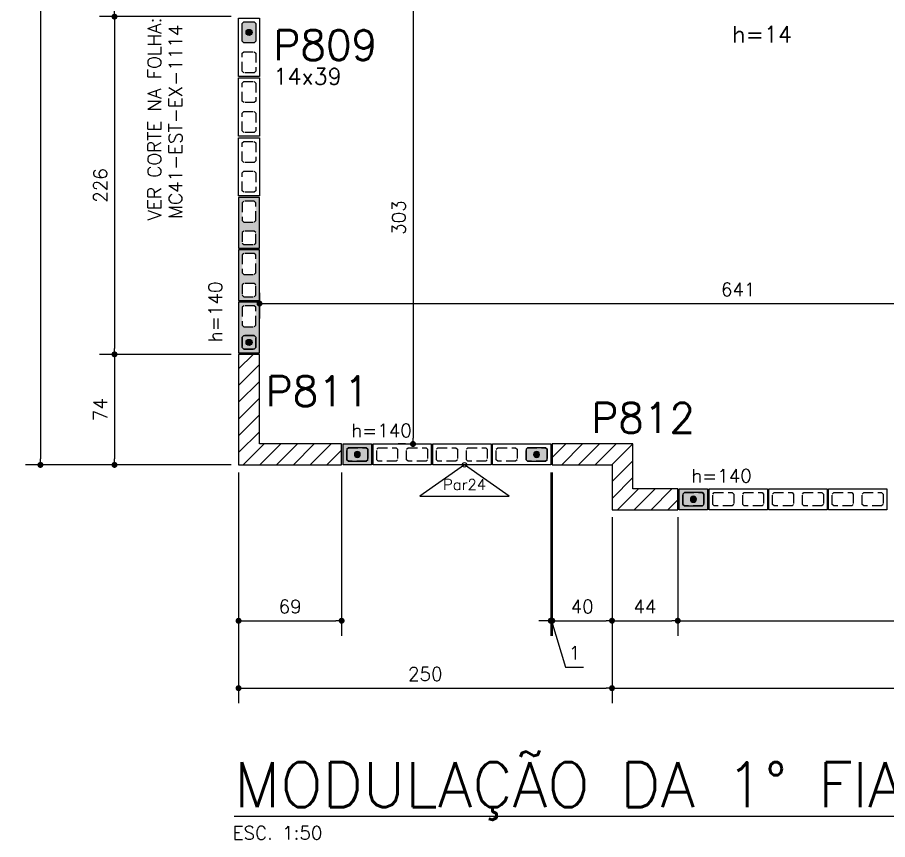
# Model space of a CAD drawing. Extents: x -14651 to 5271, y -4567 to 3191.
# Drawn here: x 51 to 634, y 1616 to 2166 of the extents above; entities that cross this region are included whole.
import ezdxf
from ezdxf.enums import TextEntityAlignment as Align

# ---------------------------------------------------------------- set-up
doc = ezdxf.new("R2010")
doc.units = 0
doc.header["$LTSCALE"] = 25
doc.linetypes.add('DASHED2', pattern=[0.375, 0.25, -0.125])
for name, color, linetype in [('213', 252, 'Continuous'), ('241', 2, 'Continuous'), ('247', 50, 'Continuous'), ('248', 100, 'Continuous'), ('Arranque', 14, 'Continuous'), ('COTA', 1, 'Continuous'), ('FERRO', 5, 'Continuous'), ('L-D', 2, 'Continuous'), ('P-D', 2, 'Continuous'), ('P-S', 5, 'Continuous'), ('PIL-N', 4, 'Continuous'), ('T1', 2, 'Continuous'), ('T4', 6, 'Continuous'), ('TEXTO', 3, 'Continuous'), ('TJANELA', 2, 'Continuous')]:
    doc.layers.add(name, color=color, linetype=linetype)
doc.styles.add('COTA', font='romans.shx')
doc.styles.get("Standard").update_dxf_attribs({"font": 'romans.shx'})
doc.styles.add('Texto1', font='romans.shx', dxfattribs={"height": 9})
doc.styles.add('Texto4', font='romans.shx', dxfattribs={"height": 30})
doc.dimstyles.new('forma', dxfattribs={"dimscale": 5, "dimtxt": 1.8, "dimasz": 0.8, "dimexe": 2, "dimexo": 1, "dimgap": 1, "dimtad": 1, "dimdec": 1, "dimzin": 9, "dimtxsty": 'COTA', "dimblk1": 'DOT', "dimblk2": 'DOT', "dimsah": 1, "dimcen": 0, "dimdle": 1, "dimclrd": 256, "dimclre": 256, "dimclrt": 2, "dimadec": 0, "dimazin": 0, "dimtfac": 1, "dimtdec": 0, "dimtmove": 0, "dimatfit": 3, "dimfxl": 1, "dimtolj": 1, "dimtzin": 0, "dimarcsym": 0})
pattern_1 = [(45, (-5667.4176, -1107.428), (-5.61266, 5.61266), [])]

# ---------------------------------------------------------------- blocks, each defined once
blk = doc.blocks.new('P4015', base_point=(5842102.11612, -8124149.02973))
blk.add_lwpolyline([(5842082.61612, -8124156.02973), (5842121.61612, -8124156.02973), (5842121.61612, -8124142.02973), (5842082.61612, -8124142.02973), (5842082.61612, -8124156.02973)])
at = {"color": 1, "linetype": 'DASHED2'}
for points in [[(5842085.11612, -8124152.52973), (5842086.11612, -8124153.52973), (5842098.11612, -8124153.52973), (5842099.11612, -8124152.52973), (5842099.11612, -8124145.52973), (5842098.11612, -8124144.52973), (5842086.11612, -8124144.52973), (5842085.11612, -8124145.52973), (5842085.11612, -8124152.52973)], [(5842105.11612, -8124152.52973), (5842106.11612, -8124153.52973), (5842118.11612, -8124153.52973), (5842119.11612, -8124152.52973), (5842119.11612, -8124145.52973), (5842118.11612, -8124144.52973), (5842106.11612, -8124144.52973), (5842105.11612, -8124145.52973), (5842105.11612, -8124152.52973)]]:
    blk.add_lwpolyline(points, dxfattribs=at)
blk = doc.blocks.new('P3515')
at = {"layer": '248'}
h = blk.add_hatch(color=100, dxfattribs=at)
h.paths.add_polyline_path([(17, 7), (-17, 7), (-17, -7), (17, -7)])
h.paths.add_polyline_path([(-5.5, -3.5), (-6.5, -4.5), (-13.5, -4.5), (-14.5, -3.5), (-14.5, 3.5), (-13.5, 4.5), (-6.5, 4.5), (-5.5, 3.5)], flags=16)
h.paths.add_polyline_path([(0.5, 3.5), (1.5, 4.5), (13.5, 4.5), (14.5, 3.5), (14.5, -3.5), (13.5, -4.5), (1.5, -4.5), (0.5, -3.5)], flags=16)
blk.add_lwpolyline([(-17, -7), (17, -7), (17, 7), (-17, 7), (-17, -7)])
at = {"color": 1, "linetype": 'DASHED2'}
for points in [[(-14.5, -3.5), (-13.5, -4.5), (-6.5, -4.5), (-5.5, -3.5), (-5.5, 3.5), (-6.5, 4.5), (-13.5, 4.5), (-14.5, 3.5), (-14.5, -3.5)], [(0.5, -3.5), (1.5, -4.5), (13.5, -4.5), (14.5, -3.5), (14.5, 3.5), (13.5, 4.5), (1.5, 4.5), (0.5, 3.5), (0.5, -3.5)]]:
    blk.add_lwpolyline(points, dxfattribs=at)
blk = doc.blocks.new('P2015')
at = {"layer": '247'}
h = blk.add_hatch(color=50, dxfattribs=at)
h.paths.add_polyline_path([(9.5, 7), (-9.5, 7), (-9.5, -7), (9.5, -7)])
h.paths.add_polyline_path([(6, -4.5), (-6, -4.5), (-7, -3.5), (-7, 3.5), (-6, 4.5), (6, 4.5), (7, 3.5), (7, -3.5)], flags=16)
blk.add_lwpolyline([(-9.5, -7), (9.5, -7), (9.5, 7), (-9.5, 7), (-9.5, -7)])
at = {"color": 1, "linetype": 'DASHED2'}
blk.add_lwpolyline([(-7, -3.5), (-6, -4.5), (6, -4.5), (7, -3.5), (7, 3.5), (6, 4.5), (-6, 4.5), (-7, 3.5), (-7, -3.5)], dxfattribs=at)
blk = doc.blocks.new('GR-1409')
at = {"layer": '213'}
h = blk.add_hatch(color=256, dxfattribs=at)
h.paths.add_polyline_path([(-6, 4.5), (-7, 3.5), (-7, -3.5), (-6, -4.5), (6, -4.5), (7, -3.5), (7, 3.5), (6, 4.5)])
h.paths.add_polyline_path([(-2, 0, 1), (2, 0, 1)], flags=16)
at = {"layer": 'Arranque'}
blk.add_hatch(color=256, dxfattribs=at).paths.add_polyline_path([(-2, 0, 1), (2, 0, 1)])
at = {"layer": '213'}
blk.add_lwpolyline([(-7, 3.5), (-6, 4.5), (6, 4.5), (7, 3.5), (7, -3.5), (6, -4.5), (-6, -4.5), (-7, -3.5), (-7, 3.5)], dxfattribs=at)
at = {"layer": 'FERRO', "linetype": 'Continuous'}
blk.add_circle((0, 0), 2, dxfattribs=at)
blk = doc.blocks.new('GR-0909')
at = {"layer": '213'}
h = blk.add_hatch(color=256, dxfattribs=at)
h.paths.add_polyline_path([(3.5, -4.5), (4.5, -3.5), (4.500001, 3.5), (3.500001, 4.5), (-3.499999, 4.5), (-4.499999, 3.5), (-4.5, -3.5), (-3.5, -4.5)])
h.paths.add_polyline_path([(-2, 0, -1), (2, 0, -1)], flags=16)
at = {"layer": 'Arranque'}
blk.add_hatch(color=256, dxfattribs=at).paths.add_polyline_path([(2, 0, 1), (-2, 0, 1)])
at = {"layer": '213'}
blk.add_lwpolyline([(3.500001, 4.5), (4.500001, 3.5), (4.5, -3.5), (3.5, -4.5), (-3.5, -4.5), (-4.5, -3.5), (-4.499999, 3.5), (-3.499999, 4.5), (3.500001, 4.5)], dxfattribs=at)
at = {"layer": 'FERRO', "linetype": 'Continuous'}
blk.add_circle((0, 0), 2, dxfattribs=at)
blk = doc.blocks.new('_IDNPAR_2')
at = {"color": 3}
blk.add_lwpolyline([(1, -0.7), (0, 0), (-1, -0.7)], close=True, dxfattribs=at)
blk.add_circle((0, 0), 0.05, dxfattribs=at)
at = {"layer": '247', "color": 2, "style": 'COTA', "flags": 8}
blk.add_attdef('ID', text='', height=0.24, dxfattribs=at).set_placement((0, -0.438), align=Align.MIDDLE_CENTER)
blk = doc.blocks.new('_Dot')
at = {"color": 0, "linetype": 'ByBlock', "lineweight": -2}
blk.add_line((-0.5, 0), (-1, 0), dxfattribs=at)
at = {"color": 0, "linetype": 'ByBlock', "const_width": 0.5}
blk.add_lwpolyline([(-0.25, 0, 1), (0.25, 0, 1)], format="xyb", close=True, dxfattribs=at)
blk = doc.blocks.new('*D94')
at = {"layer": 'COTA', "lineweight": -2, "transparency": 16777216}
for p, q in [((194.52, 2205.4), (106.46, 2205.4)), ((116.46, 2201.4), (116.46, 2170.4)), ((194.52, 2166.4), (106.46, 2166.4))]:
    blk.add_line(p, q, dxfattribs=at)
at = {"layer": 'Defpoints', "color": 0, "transparency": 16777216}
for p in [(199.52, 2205.4), (116.46, 2166.4), (199.52, 2166.4)]:
    blk.add_point(p, dxfattribs=at)
at = {"layer": 'COTA', "lineweight": -2, "transparency": 16777216, "xscale": 4, "yscale": 4, "zscale": 4}
for p, rotation in [((116.46, 2205.4), 90), ((116.46, 2166.4), 270)]:
    blk.add_blockref('_Dot', p, dxfattribs=dict(at, rotation=rotation))
at = {"layer": 'COTA', "color": 2, "transparency": 16777216, "insert": (106.96, 2185.9), "char_height": 9, "attachment_point": 5, "rotation": 90, "style": 'COTA'}
blk.add_mtext('\\A1;39 ', dxfattribs=at)
blk = doc.blocks.new('*D95')
at = {"layer": 'COTA', "lineweight": -2, "transparency": 16777216}
for p, q in [((194.52, 2166.4), (106.46, 2166.4)), ((116.46, 2162.4), (116.46, 1944.4)), ((194.52, 1940.4), (106.46, 1940.4))]:
    blk.add_line(p, q, dxfattribs=at)
at = {"layer": 'Defpoints', "color": 0, "transparency": 16777216}
for p in [(199.52, 2166.4), (116.46, 1940.4), (199.52, 1940.4)]:
    blk.add_point(p, dxfattribs=at)
at = {"layer": 'COTA', "lineweight": -2, "transparency": 16777216, "xscale": 4, "yscale": 4, "zscale": 4}
for p, rotation in [((116.46, 2166.4), 90), ((116.46, 1940.4), 270)]:
    blk.add_blockref('_Dot', p, dxfattribs=dict(at, rotation=rotation))
at = {"layer": 'COTA', "color": 2, "transparency": 16777216, "insert": (106.96, 2053.4), "char_height": 9, "attachment_point": 5, "rotation": 90, "style": 'COTA'}
blk.add_mtext('\\A1;226 ', dxfattribs=at)
blk = doc.blocks.new('*D96')
at = {"layer": 'COTA', "lineweight": -2, "transparency": 16777216}
for p, q in [((194.52, 1940.4), (106.46, 1940.4)), ((116.46, 1936.4), (116.46, 1870.4)), ((194.52, 1866.4), (106.46, 1866.4))]:
    blk.add_line(p, q, dxfattribs=at)
at = {"layer": 'Defpoints', "color": 0, "transparency": 16777216}
for p in [(199.52, 1940.4), (116.46, 1866.4), (199.52, 1866.4)]:
    blk.add_point(p, dxfattribs=at)
at = {"layer": 'COTA', "lineweight": -2, "transparency": 16777216, "xscale": 4, "yscale": 4, "zscale": 4}
for p, rotation in [((116.46, 1940.4), 90), ((116.46, 1866.4), 270)]:
    blk.add_blockref('_Dot', p, dxfattribs=dict(at, rotation=rotation))
at = {"layer": 'COTA', "color": 2, "transparency": 16777216, "insert": (106.96, 1903.4), "char_height": 9, "attachment_point": 5, "rotation": 90, "style": 'COTA'}
blk.add_mtext('\\A1;74 ', dxfattribs=at)
blk = doc.blocks.new('*D97')
at = {"layer": 'COTA', "lineweight": -2, "transparency": 16777216}
for p, q in [((199.52, 1861.4), (199.52, 1752.09)), ((268.52, 1861.4), (268.52, 1752.09)), ((203.52, 1762.09), (264.52, 1762.09))]:
    blk.add_line(p, q, dxfattribs=at)
at = {"layer": 'Defpoints', "color": 0, "transparency": 16777216}
for p in [(199.52, 1866.4), (268.52, 1866.4), (268.52, 1762.09)]:
    blk.add_point(p, dxfattribs=at)
at = {"layer": 'COTA', "lineweight": -2, "transparency": 16777216, "xscale": 4, "yscale": 4, "zscale": 4, "rotation": 180}
blk.add_blockref('_Dot', (199.52, 1762.09), dxfattribs=at)
at = {"layer": 'COTA', "lineweight": -2, "transparency": 16777216, "xscale": 4, "yscale": 4, "zscale": 4}
blk.add_blockref('_Dot', (268.52, 1762.09), dxfattribs=at)
at = {"layer": 'COTA', "color": 2, "transparency": 16777216, "insert": (234.02, 1771.59), "char_height": 9, "attachment_point": 5, "style": 'COTA'}
blk.add_mtext('\\A1;69 ', dxfattribs=at)
blk = doc.blocks.new('*D98')
at = {"layer": 'COTA', "lineweight": -2, "transparency": 16777216}
for p, q in [((408.52, 1861.4), (408.52, 1752.09)), ((409.52, 1861.4), (409.52, 1752.09)), ((404.52, 1762.09), (400.52, 1762.09)), ((408.52, 1762.09), (409.52, 1762.09)), ((408.52, 1762.09), (409.52, 1762.09)), ((409.02, 1762.09), (418.32, 1731.09)), ((413.52, 1762.09), (417.52, 1762.09)), ((418.32, 1731.09), (430.46, 1731.09))]:
    blk.add_line(p, q, dxfattribs=at)
at = {"layer": 'Defpoints', "color": 0, "transparency": 16777216}
for p in [(408.52, 1866.4), (409.52, 1866.4), (409.52, 1762.09)]:
    blk.add_point(p, dxfattribs=at)
at = {"layer": 'COTA', "lineweight": -2, "transparency": 16777216, "xscale": 4, "yscale": 4, "zscale": 4}
blk.add_blockref('_Dot', (408.52, 1762.09), dxfattribs=at)
at = {"layer": 'COTA', "lineweight": -2, "transparency": 16777216, "xscale": 4, "yscale": 4, "zscale": 4, "rotation": 180}
blk.add_blockref('_Dot', (409.52, 1762.09), dxfattribs=at)
at = {"layer": 'COTA', "color": 2, "transparency": 16777216, "insert": (424.39, 1740.59), "char_height": 9, "attachment_point": 5, "style": 'COTA'}
blk.add_mtext('\\A1;1 ', dxfattribs=at)
blk = doc.blocks.new('*D99')
at = {"layer": 'COTA', "lineweight": -2, "transparency": 16777216}
for p, q in [((409.52, 1861.4), (409.52, 1752.09)), ((449.52, 1831.4), (449.52, 1752.09)), ((413.52, 1762.09), (445.52, 1762.09))]:
    blk.add_line(p, q, dxfattribs=at)
at = {"layer": 'Defpoints', "color": 0, "transparency": 16777216}
for p in [(409.52, 1866.4), (449.52, 1836.4), (449.52, 1762.09)]:
    blk.add_point(p, dxfattribs=at)
at = {"layer": 'COTA', "lineweight": -2, "transparency": 16777216, "xscale": 4, "yscale": 4, "zscale": 4, "rotation": 180}
blk.add_blockref('_Dot', (409.52, 1762.09), dxfattribs=at)
at = {"layer": 'COTA', "lineweight": -2, "transparency": 16777216, "xscale": 4, "yscale": 4, "zscale": 4}
blk.add_blockref('_Dot', (449.52, 1762.09), dxfattribs=at)
at = {"layer": 'COTA', "color": 2, "transparency": 16777216, "insert": (429.52, 1771.59), "char_height": 9, "attachment_point": 5, "style": 'COTA'}
blk.add_mtext('\\A1;40 ', dxfattribs=at)
blk = doc.blocks.new('*D100')
at = {"layer": 'COTA', "lineweight": -2, "transparency": 16777216}
for p, q in [((449.52, 1831.4), (449.52, 1752.09)), ((493.52, 1831.4), (493.52, 1752.09)), ((453.52, 1762.09), (489.52, 1762.09))]:
    blk.add_line(p, q, dxfattribs=at)
at = {"layer": 'Defpoints', "color": 0, "transparency": 16777216}
for p in [(449.52, 1836.4), (493.52, 1836.4), (493.52, 1762.09)]:
    blk.add_point(p, dxfattribs=at)
at = {"layer": 'COTA', "lineweight": -2, "transparency": 16777216, "xscale": 4, "yscale": 4, "zscale": 4, "rotation": 180}
blk.add_blockref('_Dot', (449.52, 1762.09), dxfattribs=at)
at = {"layer": 'COTA', "lineweight": -2, "transparency": 16777216, "xscale": 4, "yscale": 4, "zscale": 4}
blk.add_blockref('_Dot', (493.52, 1762.09), dxfattribs=at)
at = {"layer": 'COTA', "color": 2, "transparency": 16777216, "insert": (471.52, 1771.59), "char_height": 9, "attachment_point": 5, "style": 'COTA'}
blk.add_mtext('\\A1;44 ', dxfattribs=at)
blk = doc.blocks.new('*D101')
at = {"layer": 'COTA', "lineweight": -2, "transparency": 16777216}
for p, q in [((493.52, 1831.4), (493.52, 1752.09)), ((834.52, 1831.4), (834.52, 1752.09)), ((497.52, 1762.09), (830.52, 1762.09))]:
    blk.add_line(p, q, dxfattribs=at)
at = {"layer": 'Defpoints', "color": 0, "transparency": 16777216}
for p in [(493.52, 1836.4), (834.52, 1836.4), (834.52, 1762.09)]:
    blk.add_point(p, dxfattribs=at)
at = {"layer": 'COTA', "lineweight": -2, "transparency": 16777216, "xscale": 4, "yscale": 4, "zscale": 4, "rotation": 180}
blk.add_blockref('_Dot', (493.52, 1762.09), dxfattribs=at)
at = {"layer": 'COTA', "lineweight": -2, "transparency": 16777216, "xscale": 4, "yscale": 4, "zscale": 4}
blk.add_blockref('_Dot', (834.52, 1762.09), dxfattribs=at)
at = {"layer": 'COTA', "color": 2, "transparency": 16777216, "insert": (664.02, 1771.59), "char_height": 9, "attachment_point": 5, "style": 'COTA'}
blk.add_mtext('\\A1;341 ', dxfattribs=at)
blk = doc.blocks.new('*D125')
at = {"layer": 'COTA', "lineweight": -2, "transparency": 16777216}
for p, q in [((213.52, 1981.49), (213.52, 1964.35)), ((854.52, 1981.49), (854.52, 1964.35)), ((217.52, 1974.35), (850.52, 1974.35))]:
    blk.add_line(p, q, dxfattribs=at)
at = {"layer": 'Defpoints', "color": 0, "transparency": 16777216}
for p in [(213.52, 1986.49), (854.52, 1986.49), (854.52, 1974.35)]:
    blk.add_point(p, dxfattribs=at)
at = {"layer": 'COTA', "lineweight": -2, "transparency": 16777216, "xscale": 4, "yscale": 4, "zscale": 4, "rotation": 180}
blk.add_blockref('_Dot', (213.52, 1974.35), dxfattribs=at)
at = {"layer": 'COTA', "lineweight": -2, "transparency": 16777216, "xscale": 4, "yscale": 4, "zscale": 4}
blk.add_blockref('_Dot', (854.52, 1974.35), dxfattribs=at)
at = {"layer": 'COTA', "color": 2, "transparency": 16777216, "insert": (534.02, 1983.85), "char_height": 9, "attachment_point": 5, "style": 'COTA'}
blk.add_mtext('\\A1;641 ', dxfattribs=at)
blk = doc.blocks.new('*D140')
at = {"layer": 'COTA', "lineweight": -2, "transparency": 16777216}
for p, q in [((315, 2183.4), (306.3, 2183.4)), ((316.3, 2179.4), (316.3, 1884.4)), ((311.3, 1880.4), (306.3, 1880.4))]:
    blk.add_line(p, q, dxfattribs=at)
at = {"layer": 'Defpoints', "color": 0, "transparency": 16777216}
for p in [(320, 2183.4), (316.3, 1880.4), (316.3, 1880.4)]:
    blk.add_point(p, dxfattribs=at)
at = {"layer": 'COTA', "lineweight": -2, "transparency": 16777216, "xscale": 4, "yscale": 4, "zscale": 4}
for p, rotation in [((316.3, 2183.4), 90), ((316.3, 1880.4), 270)]:
    blk.add_blockref('_Dot', p, dxfattribs=dict(at, rotation=rotation))
at = {"layer": 'COTA', "color": 2, "transparency": 16777216, "insert": (306.8, 2031.9), "char_height": 9, "attachment_point": 5, "rotation": 90, "style": 'COTA'}
blk.add_mtext('\\A1;303 ', dxfattribs=at)
blk = doc.blocks.new('*D200')
at = {"layer": 'COTA', "lineweight": -2, "transparency": 16777216}
for p, q in [((194.52, 2955.4), (56.85, 2955.4)), ((66.85, 2951.4), (66.85, 1870.4)), ((194.52, 1866.4), (56.85, 1866.4))]:
    blk.add_line(p, q, dxfattribs=at)
at = {"layer": 'Defpoints', "color": 0, "transparency": 16777216}
for p in [(199.52, 2955.4), (66.85, 1866.4), (199.52, 1866.4)]:
    blk.add_point(p, dxfattribs=at)
at = {"layer": 'COTA', "lineweight": -2, "transparency": 16777216, "xscale": 4, "yscale": 4, "zscale": 4}
for p, rotation in [((66.85, 2955.4), 90), ((66.85, 1866.4), 270)]:
    blk.add_blockref('_Dot', p, dxfattribs=dict(at, rotation=rotation))
at = {"layer": 'COTA', "color": 2, "transparency": 16777216, "insert": (57.35, 2410.9), "char_height": 9, "attachment_point": 5, "rotation": 90, "style": 'COTA'}
blk.add_mtext('\\A1;1089 ', dxfattribs=at)
blk = doc.blocks.new('*D201')
at = {"layer": 'COTA', "lineweight": -2, "transparency": 16777216}
for p, q in [((449.52, 1831.4), (449.52, 1706.98)), ((2473.52, 1831.4), (2473.52, 1706.98)), ((453.52, 1716.98), (2469.52, 1716.98))]:
    blk.add_line(p, q, dxfattribs=at)
at = {"layer": 'Defpoints', "color": 0, "transparency": 16777216}
for p in [(449.52, 1836.4), (2473.52, 1836.4), (2473.52, 1716.98)]:
    blk.add_point(p, dxfattribs=at)
at = {"layer": 'COTA', "lineweight": -2, "transparency": 16777216, "xscale": 4, "yscale": 4, "zscale": 4, "rotation": 180}
blk.add_blockref('_Dot', (449.52, 1716.98), dxfattribs=at)
at = {"layer": 'COTA', "lineweight": -2, "transparency": 16777216, "xscale": 4, "yscale": 4, "zscale": 4}
blk.add_blockref('_Dot', (2473.52, 1716.98), dxfattribs=at)
at = {"layer": 'COTA', "color": 2, "transparency": 16777216, "insert": (1461.52, 1726.48), "char_height": 9, "attachment_point": 5, "style": 'COTA'}
blk.add_mtext('\\A1;2024 ', dxfattribs=at)
blk = doc.blocks.new('*D202')
at = {"layer": 'COTA', "lineweight": -2, "transparency": 16777216}
for p, q in [((199.52, 1861.4), (199.52, 1706.98)), ((449.52, 1831.4), (449.52, 1706.98)), ((203.52, 1716.98), (445.52, 1716.98))]:
    blk.add_line(p, q, dxfattribs=at)
at = {"layer": 'Defpoints', "color": 0, "transparency": 16777216}
for p in [(199.52, 1866.4), (449.52, 1836.4), (449.52, 1716.98)]:
    blk.add_point(p, dxfattribs=at)
at = {"layer": 'COTA', "lineweight": -2, "transparency": 16777216, "xscale": 4, "yscale": 4, "zscale": 4, "rotation": 180}
blk.add_blockref('_Dot', (199.52, 1716.98), dxfattribs=at)
at = {"layer": 'COTA', "lineweight": -2, "transparency": 16777216, "xscale": 4, "yscale": 4, "zscale": 4}
blk.add_blockref('_Dot', (449.52, 1716.98), dxfattribs=at)
at = {"layer": 'COTA', "color": 2, "transparency": 16777216, "insert": (324.52, 1726.48), "char_height": 9, "attachment_point": 5, "style": 'COTA'}
blk.add_mtext('\\A1;250 ', dxfattribs=at)

msp = doc.modelspace()

# ---------------------------------------------------------------- hatches: boundary and pattern name
at = {"layer": 'COTA'}
h = msp.add_hatch(dxfattribs=at)
h.set_pattern_fill('ANSI31', color=256, scale=2.5)
h.set_pattern_definition(pattern_1)
h.paths.add_polyline_path([(199.52, 1866.4), (268.52, 1866.4), (268.52, 1880.4), (213.52, 1880.4), (213.52, 1940.4), (199.52, 1940.4)])
h = msp.add_hatch(dxfattribs=at)
h.set_pattern_fill('ANSI31', color=256, scale=2.5)
h.set_pattern_definition(pattern_1)
h.paths.add_polyline_path([(409.52, 1866.4), (449.52, 1866.4), (449.52, 1836.4), (493.52, 1836.4), (493.52, 1850.4), (463.52, 1850.4), (463.52, 1880.4), (409.52, 1880.4)])

# ---------------------------------------------------------------- linework, layer by layer
at = {"layer": 'P-S'}
for points in [[(199.52, 1866.4), (268.52, 1866.4), (268.52, 1880.4), (213.52, 1880.4), (213.52, 1940.4), (199.52, 1940.4), (199.52, 1866.4)], [(409.52, 1866.4), (449.52, 1866.4), (449.52, 1836.4), (493.52, 1836.4), (493.52, 1850.4), (463.52, 1850.4), (463.52, 1880.4), (409.52, 1880.4), (409.52, 1866.4)]]:
    msp.add_lwpolyline(points, dxfattribs=at)

# ---------------------------------------------------------------- block references
at = {"rotation": 90}
msp.add_blockref('GR-1409', (206.52, 2155.9), dxfattribs=at)
msp.add_blockref('GR-0909', (206.52, 1948.4))
at = {"xscale": -1, "rotation": 180}
for p in [(279.02, 1873.4), (399.02, 1873.4), (504.02, 1843.4)]:
    msp.add_blockref('GR-1409', p, dxfattribs=at)
at = {"layer": '241', "xscale": -1}
for name, p, rotation in [('P4015', (206.52, 2145.9), 270), ('P4015', (206.52, 2105.9), 270), ('P4015', (206.52, 2065.9), 270), ('P2015', (279.02, 1873.4), 180), ('P4015', (309.02, 1873.4), 180), ('P4015', (349.02, 1873.4), 180), ('P4015', (389.02, 1873.4), 180), ('P2015', (504.02, 1843.4), 180), ('P4015', (534.02, 1843.4), 180), ('P4015', (574.02, 1843.4), 180), ('P4015', (614.02, 1843.4), 180)]:
    msp.add_blockref(name, p, dxfattribs=dict(at, rotation=rotation))
at = {"layer": '241', "rotation": 90.00000000000001}
for p in [(206.52, 2028.4), (206.52, 1993.4), (206.52, 1958.4)]:
    msp.add_blockref('P3515', p, dxfattribs=at)
at = {"layer": '247', "linetype": 'Continuous', "xscale": 30, "yscale": 30, "zscale": 30}
msp.add_blockref('_IDNPAR_2', (350.78, 1866.4), dxfattribs=at).add_auto_attribs({'ID': 'Par24'})

# ---------------------------------------------------------------- texts
at = {"layer": 'L-D'}
msp.add_text('h=14', height=11, dxfattribs=at).set_placement((529.97, 2149.05))
at = {"layer": 'P-D', "linetype": 'Continuous'}
msp.add_text('14x39', height=11, dxfattribs=at).set_placement((222.85, 2120.89, 0.02))
at = {"layer": 'PIL-N', "linetype": 'Continuous'}
for s, p in [('P809', (222.85, 2137.39, 0.02)), ('P811', (217.7, 1905.78, 0.02)), ('P812', (435.68, 1887.89, 0.02))]:
    msp.add_text(s, height=20, dxfattribs=at).set_placement(p)
at = {"layer": 'T1', "style": 'Texto1'}
for s, p in [('VER CORTE NA FOLHA: ', (147.67, 2030.07)), ('MC41-EST-EX-1114', (161.75, 2031.1))]:
    msp.add_text(s, height=9, rotation=90, dxfattribs=at).set_placement(p)
at = {"layer": 'T4', "style": 'Texto4'}
msp.add_text('%%UMODULAÇÃO DA 1° FIADA DO BARRILETE', height=30, dxfattribs=at).set_placement((196.61, 1637.35))
at = {"layer": 'TEXTO', "color": 2, "style": 'Texto1'}
msp.add_text('ESC. 1:50', height=9, dxfattribs=at).set_placement((195.5, 1615.62))
at = {"layer": 'TJANELA', "style": 'Texto1'}
msp.add_text('h=140', height=9, rotation=90, dxfattribs=at).set_placement((188.42, 1968.9), align=Align.CENTER)
for p in [(295.23, 1884.95), (522.84, 1854.6)]:
    msp.add_text('h=140', height=9, dxfattribs=at).set_placement(p, align=Align.CENTER)

# ---------------------------------------------------------------- dimensions: what is measured, and where the dimension line sits
at = {"layer": 'COTA'}
dim = msp.add_linear_dim(base=(66.85, 1866.4), p1=(199.52, 2955.4), p2=(199.52, 1866.4), angle=90, dimstyle='forma', override={"dimpost": ' '}, dxfattribs=at)
dim.commit()
dim.dimension.update_dxf_attribs({"geometry": '*D200', "text_midpoint": (66.85, 2410.9), "dimtype": 128})
for base, p1, p2, picture, middle in [((116.46, 2166.4), (199.52, 2205.4), (199.52, 2166.4), '*D94', (106.96, 2185.9)), ((316.3, 1880.4), (320, 2183.4), (316.3, 1880.4), '*D140', (306.8, 2031.9)), ((116.46, 1940.4), (199.52, 2166.4), (199.52, 1940.4), '*D95', (106.96, 2053.4)), ((116.46, 1866.4), (199.52, 1940.4), (199.52, 1866.4), '*D96', (106.96, 1903.4))]:
    dim = msp.add_linear_dim(base=base, p1=p1, p2=p2, angle=90, dimstyle='forma', override={"dimpost": ' ', "dimtmove": 1}, dxfattribs=at)
    dim.commit()
    dim.dimension.update_dxf_attribs({"geometry": picture, "text_midpoint": middle})
for base, p1, p2, override, picture, middle in [((854.52, 1974.35), (213.52, 1986.49), (854.52, 1986.49), {"dimpost": ' '}, '*D125', (534.02, 1983.85)), ((268.52, 1762.09), (199.52, 1866.4), (268.52, 1866.4), {"dimpost": ' '}, '*D97', (234.02, 1771.59)), ((449.52, 1716.98), (199.52, 1866.4), (449.52, 1836.4), {"dimpost": ' '}, '*D202', (324.52, 1726.48)), ((409.52, 1762.09), (408.52, 1866.4), (409.52, 1866.4), {"dimpost": ' ', "dimtmove": 1}, '*D98', (423.32, 1740.59)), ((449.52, 1762.09), (409.52, 1866.4), (449.52, 1836.4), {"dimpost": ' ', "dimtmove": 1}, '*D99', (429.52, 1771.59)), ((493.52, 1762.09), (449.52, 1836.4), (493.52, 1836.4), {"dimpost": ' ', "dimtmove": 1}, '*D100', (471.52, 1771.59)), ((2473.52, 1716.98), (449.52, 1836.4), (2473.52, 1836.4), {"dimpost": ' '}, '*D201', (1461.52, 1726.48)), ((834.52, 1762.09), (493.52, 1836.4), (834.52, 1836.4), {"dimpost": ' ', "dimtmove": 1}, '*D101', (664.02, 1771.59))]:
    dim = msp.add_linear_dim(base=base, p1=p1, p2=p2, dimstyle='forma', override=override, dxfattribs=at)
    dim.commit()
    dim.dimension.update_dxf_attribs({"geometry": picture, "text_midpoint": middle})

doc.saveas('drawing.dxf')
